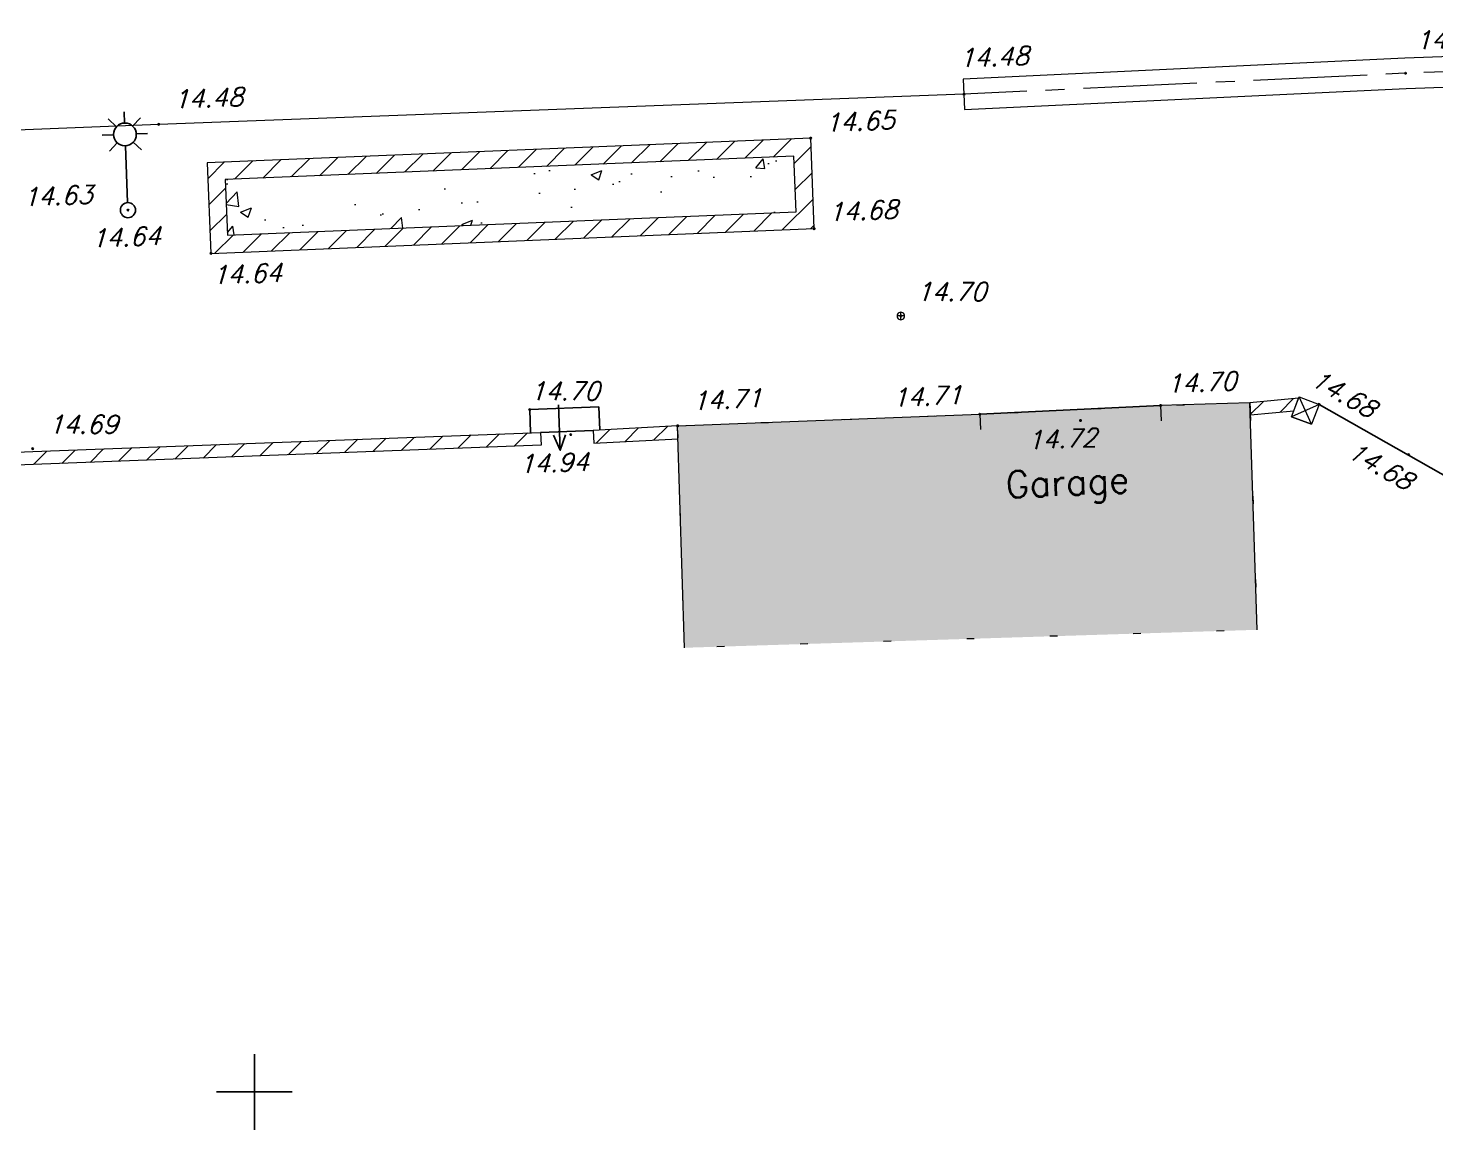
# Model space of a CAD drawing. Header units: metres. Extents: x 1373359 to 1376054, y 5226623 to 5228666.
# Drawn here: x 1375237.01 to 1375255.6, y 5226679.5 to 5226694.04 of the extents above; entities that cross this region are included whole.
import ezdxf

# ---------------------------------------------------------------- set-up
doc = ezdxf.new("R2010")
doc.units = ezdxf.units.M
doc.header["$LTSCALE"] = 2
doc.header["$PDMODE"] = 32
doc.header["$PDSIZE"] = 0.02
doc.linetypes.add('AXES2', pattern=[1.125, 0.75, -0.125, 0.125, -0.125])
doc.linetypes.add('POINTILLE', pattern=[0.25, 0, -0.25])
doc.layers.get('0').update_dxf_attribs({"color": 6})
for name, color, linetype in [('ECLAI_P_SUPPE0', 6, 'Continuous'), ('FDP_P_SEUILPIE', 7, 'Continuous'), ('MEP_F_CARRO', 7, 'Continuous'), ('TopoAlt', 7, 'Continuous'), ('Topojis', 7, 'Continuous')]:
    doc.layers.add(name, color=color, linetype=linetype)
for name, color, linetype, lineweight in [('FDP_F_BATI', 7, 'Continuous', 9), ('FDP_F_TBATNOM', 7, 'Continuous', 9), ('FDP_L_BATI', 7, 'Continuous', 9), ('FDP_L_HAIE', 3, 'Continuous', 9), ('FDP_L_MURPLEIN', 7, 'Continuous', 9), ('MOB_P_JARDINIE', 7, 'Continuous', 9), ('MOB_P_OBSBORNF', 7, 'Continuous', 9), ('VOIE_L_BORDURE', 7, 'Continuous', 9)]:
    doc.layers.add(name, color=color, linetype=linetype, lineweight=lineweight)
doc.styles.get("Standard").update_dxf_attribs({"font": 'romans.shx'})
pattern_1 = [(45, (1375239.37378, 5226674.80444), (-0.179605, 0.179605), [])]

# ---------------------------------------------------------------- blocks, each defined once
blk = doc.blocks.new('Tcpoint')
at = {"color": 0}
blk.add_point((0, 0), dxfattribs=at)
at = {"layer": 'TopoAlt'}
blk.add_attdef('ALT', (0.2, 0.2), '', height=0.24, dxfattribs=at)
blk = doc.blocks.new('CB022')
at = {"color": 0}
blk.add_lwpolyline([(0, 0.5, -1.000317), (0, -0.5, -1.000317), (0, 0.5), (0, -0.5)], format="xyb", dxfattribs=at)
blk.add_lwpolyline([(0.5, 0), (-0.5, 0)], dxfattribs=at)
blk = doc.blocks.new('l009')
at = {"color": 0}
for points in [[(-0.212132, 1.212132), (-0.106066, 1.106066)], [(0, 1.15), (0, 1.3)], [(0.212132, 1.212132), (0.106066, 1.106066)], [(-0.3, 1), (-0.15, 1)], [(0.15, 1), (0.3, 1)], [(-0.106066, 0.893934), (-0.212132, 0.787868)], [(0, 0.85), (0, 0.85), (0, 0.1)], [(0.106066, 0.893934), (0.212132, 0.787868)]]:
    blk.add_lwpolyline(points, dxfattribs=at)
for centre, radius in [((0, 1), 0.15), ((0, 0), 0.1)]:
    blk.add_circle(centre, radius, dxfattribs=at)

msp = doc.modelspace()

# ---------------------------------------------------------------- hatches: boundary and pattern name
at = {"layer": 'FDP_F_BATI'}
msp.add_hatch(color=9, dxfattribs=at).paths.add_polyline_path([(1375253.147, 5226689.099), (1375251.967, 5226689.062), (1375249.579, 5226688.947), (1375245.589, 5226688.794), (1375245.68, 5226685.864), (1375253.241, 5226686.101)])
at = {"layer": 'FDP_L_HAIE'}
h = msp.add_hatch(dxfattribs=at)
h.set_pattern_fill('AR-CONC', color=256, scale=0.008, style=0)
h.set_pattern_definition([(50, (1375239.6137, 5226691.3101), (1.45748, -0.12751), [0.1524, -1.6764]), (355, (1375239.6137, 5226691.31), (-0.28194, 1.52845), [0.12192, -1.34112]), (100.45, (1375239.7352, 5226691.2994), (1.17554, 1.40093), [0.12952, -1.42472]), (46.184, (1375239.6137, 5226691.7165), (2.16863, -0.33634), [0.2286, -2.5146]), (96.636, (1375239.7944, 5226691.6884), (1.89923, 1.9794), [0.1943, -2.1371]), (351.184, (1375239.6137, 5226691.7165), (1.89924, 1.9794), [0.1829, -2.0117]), (21, (1375239.8169, 5226691.6149), (1.21292, -0.81812), [0.1524, -1.6764]), (326, (1375239.8169, 5226691.6149), (0.49442, 1.4735), [0.12192, -1.34112]), (71.451, (1375239.918, 5226691.5467), (1.70733, 0.65538), [0.12952, -1.42472]), (37.5, (1375239.6137, 5226691.31007), (0.02471, 0.67644), [0, -1.324864, 0, -1.36144, 0, -1.3462]), (7.5, (1375239.6137, 5226691.3101), (0.53456, 0.801445), [0, -0.776224, 0, -1.294384, 0, -0.51308]), (327.5, (1375239.16057, 5226691.3101), (1.084725, -0.04583), [0, -0.508, 0, -1.58496, 0, -2.10312]), (317.5, (1375238.9574, 5226691.3101), (1.18503, 0.20341), [0, -0.6604, 0, -1.05258, 0, -1.49352])])
h.paths.add_polyline_path([(1375247.125, 5226692.352), (1375239.614, 5226692.045), (1375239.646, 5226691.31), (1375247.153, 5226691.617)])
at = {"layer": 'FDP_L_MURPLEIN'}
h = msp.add_hatch(dxfattribs=at)
h.set_pattern_fill('ANSI31', color=256, scale=0.08, style=0)
h.set_pattern_definition(pattern_1)
h.paths.add_polyline_path([(1375253.788, 5226689.159), (1375253.147, 5226689.099), (1375253.152, 5226688.939), (1375253.725, 5226688.992)])
h = msp.add_hatch(dxfattribs=at)
h.set_pattern_fill('ANSI31', color=256, scale=0.08, style=0)
h.set_pattern_definition(pattern_1)
h.paths.add_polyline_path([(1375245.589, 5226688.794), (1375244.474, 5226688.734), (1375244.483, 5226688.565), (1375245.594, 5226688.624)])
h = msp.add_hatch(dxfattribs=at)
h.set_pattern_fill('ANSI31', color=256, scale=0.08, style=0)
h.set_pattern_definition([(45, (1375219.6511, 5226687.7343), (-0.179605, 0.179605), [])])
h.paths.add_polyline_path([(1375219.672, 5226687.734), (1375219.651, 5226688.282), (1375220.121, 5226688.273), (1375220.114, 5226687.921), (1375228.504, 5226688.238), (1375228.509, 5226688.11), (1375231.147, 5226688.219), (1375237.072, 5226688.453), (1375243.779, 5226688.708), (1375243.785, 5226688.539), (1375237.079, 5226688.283), (1375231.153, 5226688.049), (1375228.345, 5226687.933), (1375219.681, 5226687.502)])
at = {"layer": 'MOB_P_JARDINIE'}
h = msp.add_hatch(dxfattribs=at)
h.set_pattern_fill('ANSI31', color=256, scale=0.08, style=0)
h.set_pattern_definition(pattern_1)
h.paths.add_polyline_path([(1375247.346, 5226692.592), (1375239.374, 5226692.265), (1375239.426, 5226691.071), (1375247.392, 5226691.397)])
h.paths.add_polyline_path([(1375247.125, 5226692.352), (1375247.153, 5226691.617), (1375239.646, 5226691.31), (1375239.614, 5226692.045)], flags=16)

# ---------------------------------------------------------------- linework, layer by layer
at = {"layer": 'FDP_F_BATI', "color": 255, "linetype": 'POINTILLE', "ltscale": 2, "flags": 128}
msp.add_lwpolyline([(1375245.589, 5226688.794), (1375249.579, 5226688.947), (1375251.967, 5226689.062), (1375253.147, 5226689.099), (1375253.241, 5226686.101), (1375245.68, 5226685.864)], close=True, dxfattribs=at)
at = {"layer": 'FDP_L_BATI'}
for points in [[(1375253.241, 5226686.101), (1375253.147, 5226689.099), (1375251.967, 5226689.062), (1375251.976, 5226688.862)], [(1375245.68, 5226685.864), (1375245.589, 5226688.794), (1375249.579, 5226688.947), (1375249.589, 5226688.747)]]:
    msp.add_lwpolyline(points, dxfattribs=at)
at = {"layer": 'FDP_L_MURPLEIN'}
for p, q in [((1375253.695, 5226688.914), (1375253.795, 5226689.178)), ((1375253.795, 5226689.178), (1375254.059, 5226689.077)), ((1375253.958, 5226688.814), (1375253.795, 5226689.178)), ((1375254.059, 5226689.077), (1375253.695, 5226688.914)), ((1375253.958, 5226688.814), (1375253.695, 5226688.914)), ((1375253.695, 5226688.914), (1375253.958, 5226688.814)), ((1375254.059, 5226689.077), (1375253.958, 5226688.814))]:
    msp.add_line(p, q, dxfattribs=at)
at = {"layer": 'FDP_L_MURPLEIN', "flags": 128}
msp.add_lwpolyline([(1375253.152, 5226688.939), (1375253.725, 5226688.992), (1375253.788, 5226689.159), (1375253.147, 5226689.099)], close=True, dxfattribs=at)
for points in [[(1375245.589, 5226688.794), (1375244.474, 5226688.734), (1375244.483, 5226688.565), (1375245.598, 5226688.624)], [(1375219.672, 5226687.734), (1375219.651, 5226688.282), (1375220.121, 5226688.273), (1375220.114, 5226687.921), (1375228.504, 5226688.238), (1375228.509, 5226688.11), (1375231.147, 5226688.219), (1375237.072, 5226688.453), (1375243.779, 5226688.708), (1375243.785, 5226688.539), (1375237.079, 5226688.283), (1375231.153, 5226688.049), (1375228.345, 5226687.933), (1375219.681, 5226687.502), (1375219.676, 5226687.734)]]:
    msp.add_lwpolyline(points, dxfattribs=at)
at = {"layer": 'FDP_P_SEUILPIE', "flags": 128}
for points in [[(1375244.563, 5226688.739), (1375244.547, 5226689.043), (1375243.636, 5226689.009), (1375243.647, 5226688.703)], [(1375244.015, 5226689.071), (1375244.038, 5226688.472)], [(1375251.967, 5226689.062), (1375249.579, 5226688.947)], [(1375256.257, 5226687.83), (1375254.059, 5226689.077)], [(1375244.474, 5226688.734), (1375243.779, 5226688.708)], [(1375244.11, 5226688.675), (1375244.038, 5226688.472), (1375243.95, 5226688.669)]]:
    msp.add_lwpolyline(points, dxfattribs=at)
at = {"layer": 'MEP_F_CARRO'}
for p, q in [((1375240, 5226679.5), (1375240, 5226680.5)), ((1375239.5, 5226680), (1375240.5, 5226680))]:
    msp.add_line(p, q, dxfattribs=at)
at = {"layer": 'MOB_P_JARDINIE', "flags": 128}
for points in [[(1375247.392, 5226691.397), (1375247.346, 5226692.592), (1375239.374, 5226692.265), (1375239.426, 5226691.071)], [(1375247.153, 5226691.617), (1375247.125, 5226692.352), (1375239.614, 5226692.045), (1375239.646, 5226691.31)]]:
    msp.add_lwpolyline(points, close=True, dxfattribs=at)
at = {"layer": 'VOIE_L_BORDURE'}
msp.add_lwpolyline([(1375249.379, 5226692.971), (1375255.21, 5226693.249), (1375261.446, 5226693.472), (1375261.432, 5226693.872), (1375255.194, 5226693.648), (1375249.36, 5226693.371)], close=True, dxfattribs=at)
at = {"layer": 'VOIE_L_BORDURE', "linetype": 'AXES2', "flags": 128}
msp.add_lwpolyline([(1375261.439, 5226693.672), (1375255.202, 5226693.449), (1375249.37, 5226693.171)], dxfattribs=at)
at = {"layer": 'VOIE_L_BORDURE', "flags": 128}
msp.add_lwpolyline([(1375249.37, 5226693.171), (1375238.737, 5226692.774), (1375227.579, 5226692.326), (1375219.551, 5226692.023), (1375219.02, 5226691.935)], dxfattribs=at)

# ---------------------------------------------------------------- block references
at = {"layer": 'ECLAI_P_SUPPE0', "rotation": 2.296618792898399}
msp.add_blockref('l009', (1375238.33, 5226691.642), dxfattribs=at)
at = {"layer": 'MOB_P_OBSBORNF', "xscale": 0.1, "yscale": -0.1}
msp.add_blockref('CB022', (1375248.537, 5226690.244), dxfattribs=at)
at = {"layer": 'Topojis'}
ref = msp.add_blockref('Tcpoint', (1375255.202, 5226693.449), dxfattribs=dict(at, rotation=2.724226446453523))
ref.add_attrib('ALT', '14.48', (1375255.336, 5226693.76), dxfattribs={"layer": 'TopoAlt', "height": 0.24, "rotation": 2.7242, "oblique": 18})
ref = msp.add_blockref('Tcpoint', (1375249.37, 5226693.171), dxfattribs=dict(at, rotation=2.139996881927671))
ref.add_attrib('ALT', '14.48', (1375249.304, 5226693.527), dxfattribs={"layer": 'TopoAlt', "height": 0.24, "rotation": 2.14, "oblique": 18})
ref = msp.add_blockref('Tcpoint', (1375238.737, 5226692.774), dxfattribs=dict(at, rotation=2.296618788249562))
ref.add_attrib('ALT', '14.48', (1375238.929, 5226692.982), dxfattribs={"layer": 'TopoAlt', "height": 0.24, "rotation": 2.2966, "oblique": 18})
ref = msp.add_blockref('Tcpoint', (1375247.346, 5226692.592), dxfattribs=dict(at, rotation=2.344757859306872))
ref.add_attrib('ALT', '14.65', (1375247.532, 5226692.676), dxfattribs={"layer": 'TopoAlt', "height": 0.24, "rotation": 2.3448, "oblique": 18})
ref = msp.add_blockref('Tcpoint', (1375236.749, 5226691.485), dxfattribs=dict(at, rotation=2.296618792898399))
ref.add_attrib('ALT', '14.63', (1375236.941, 5226691.693), dxfattribs={"layer": 'TopoAlt', "height": 0.24, "rotation": 2.2966, "oblique": 18})
ref = msp.add_blockref('Tcpoint', (1375247.392, 5226691.397), dxfattribs=dict(at, rotation=2.340667307387651))
ref.add_attrib('ALT', '14.68', (1375247.575, 5226691.496), dxfattribs={"layer": 'TopoAlt', "height": 0.24, "rotation": 2.3407, "oblique": 18})
ref = msp.add_blockref('Tcpoint', (1375238.33, 5226691.642), dxfattribs=dict(at, rotation=2.296618792898399))
ref.add_attrib('ALT', '14.64', (1375237.842, 5226691.148), dxfattribs={"layer": 'TopoAlt', "height": 0.24, "rotation": 2.2966, "oblique": 18})
ref = msp.add_blockref('Tcpoint', (1375239.426, 5226691.071), dxfattribs=dict(at, rotation=2.340667313839968))
ref.add_attrib('ALT', '14.64', (1375239.44, 5226690.662), dxfattribs={"layer": 'TopoAlt', "height": 0.24, "rotation": 2.3407, "oblique": 18})
ref = msp.add_blockref('Tcpoint', (1375248.537, 5226690.244), dxfattribs=at)
ref.add_attrib('ALT', '14.70', (1375248.737, 5226690.444), dxfattribs={"layer": 'TopoAlt', "height": 0.24, "oblique": 18})
ref = msp.add_blockref('Tcpoint', (1375251.967, 5226689.062), dxfattribs=dict(at, rotation=2.504250304392972))
ref.add_attrib('ALT', '14.70', (1375252.047, 5226689.227), dxfattribs={"layer": 'TopoAlt', "height": 0.24, "rotation": 2.5043, "oblique": 18})
ref = msp.add_blockref('Tcpoint', (1375243.636, 5226689.009), dxfattribs=at)
ref.add_attrib('ALT', '14.70', (1375243.632, 5226689.134), dxfattribs={"layer": 'TopoAlt', "height": 0.24, "oblique": 18})
ref = msp.add_blockref('Tcpoint', (1375245.589, 5226688.794), dxfattribs=dict(at, rotation=2.504250304392972))
ref.add_attrib('ALT', '14.71', (1375245.78, 5226689.002), dxfattribs={"layer": 'TopoAlt', "height": 0.24, "rotation": 2.5043, "oblique": 18})
ref = msp.add_blockref('Tcpoint', (1375249.579, 5226688.947), dxfattribs=dict(at, rotation=2.504250304392972))
ref.add_attrib('ALT', '14.71', (1375248.423, 5226689.044), dxfattribs={"layer": 'TopoAlt', "height": 0.24, "rotation": 2.5043, "oblique": 18})
ref = msp.add_blockref('Tcpoint', (1375254.059, 5226689.077), dxfattribs=dict(at, rotation=330.4291070158656))
ref.add_attrib('ALT', '14.68', (1375253.921, 5226689.344), dxfattribs={"layer": 'TopoAlt', "height": 0.24, "rotation": 330.4291, "oblique": 18})
ref = msp.add_blockref('Tcpoint', (1375237.071, 5226688.493), dxfattribs=at)
ref.add_attrib('ALT', '14.69', (1375237.271, 5226688.693), dxfattribs={"layer": 'TopoAlt', "height": 0.24, "oblique": 18})
ref = msp.add_blockref('Tcpoint', (1375250.909, 5226688.864), dxfattribs=dict(at, rotation=2.504250304392972))
ref.add_attrib('ALT', '14.72', (1375250.205, 5226688.483), dxfattribs={"layer": 'TopoAlt', "height": 0.24, "rotation": 2.5043, "oblique": 18})
ref = msp.add_blockref('Tcpoint', (1375244.178, 5226688.679), dxfattribs=dict(at, rotation=2.144738431441786))
ref.add_attrib('ALT', '14.94', (1375243.493, 5226688.169), dxfattribs={"layer": 'TopoAlt', "height": 0.24, "rotation": 2.1447, "oblique": 18})
ref = msp.add_blockref('Tcpoint', (1375255.242, 5226688.414), dxfattribs=dict(at, rotation=330.4291070158656))
ref.add_attrib('ALT', '14.68', (1375254.407, 5226688.391), dxfattribs={"layer": 'TopoAlt', "height": 0.24, "rotation": 330.4291, "oblique": 18})

# ---------------------------------------------------------------- texts
at = {"layer": 'FDP_F_TBATNOM'}
msp.add_text('Garage', height=0.35, rotation=2.4328, dxfattribs=at).set_placement((1375249.926, 5226687.842, -14.421))

doc.saveas('drawing.dxf')
